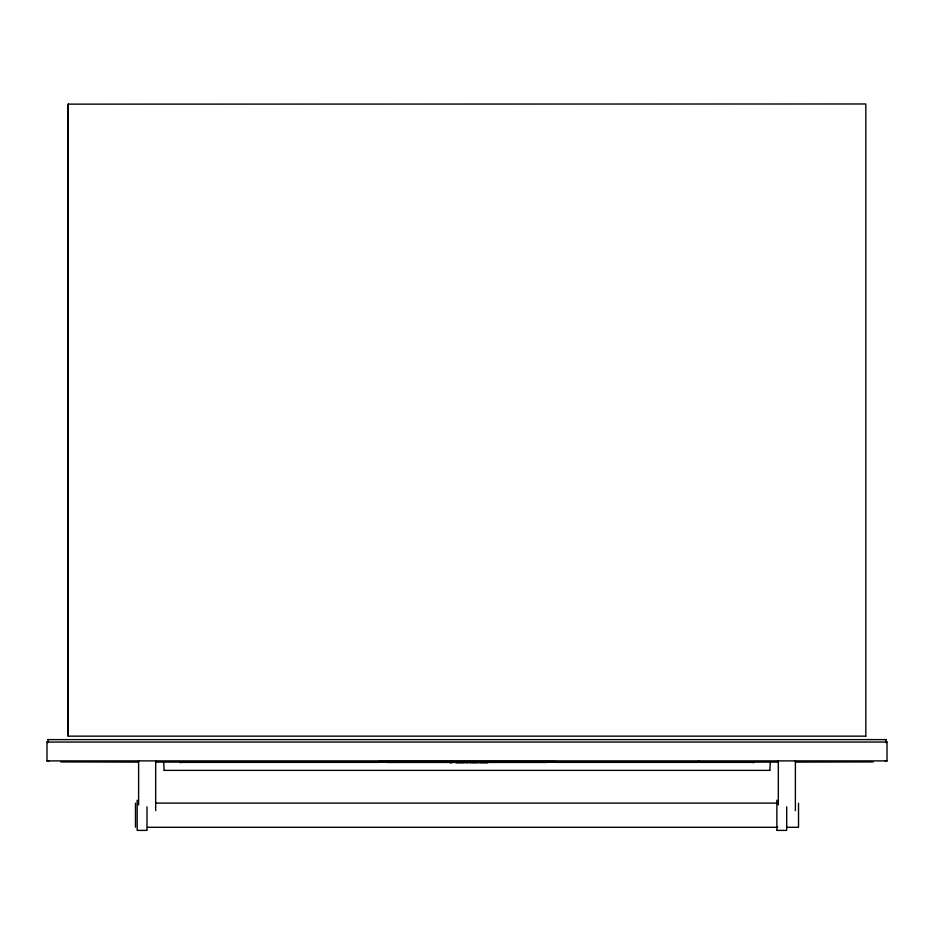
<?xml version="1.0" encoding="UTF-8"?>
<svg xmlns="http://www.w3.org/2000/svg" width="934" height="934" viewBox="0 0 934 934"><rect width="100%" height="100%" fill="white"/><g stroke="black" fill="none" stroke-linecap="round" stroke-linejoin="round"><path stroke-width="1.4" d="M68.17 736.319L68.17 103.978M46.992 741.911L46.992 761.023M47.996 739.53L47.996 742.647M163.672 762.086L164.15 770.281M555.508 761.572L378.445 761.537M865.83 736.319L865.83 103.978L68.334 104.141M873.162 761.934L795.745 762.097M887.008 761.023L887.008 741.911M769.849 770.281L770.328 762.086M886.004 742.647L886.004 739.53M48.113 761.023L48.813 761.023M754.007 762.366L555.216 762.366M48.066 739.611L885.934 739.611M47.12 742.04L886.88 742.04M387.657 762.237L546.343 762.237M555.508 761.899L378.445 761.735L555.637 761.735M865.666 736.155L68.334 736.155M885.187 761.023L885.887 761.023M886.88 760.895L47.12 760.895M138.255 762.097L60.838 761.934M155.756 762.097L778.244 762.097M378.784 762.366L179.993 762.366M387.377 762.436L546.623 762.436M180.355 762.576L181.056 762.576M752.944 762.576L753.645 762.576M449.896 762.774L451.741 762.774M456.072 762.774L464.373 762.774M465.868 762.774L468.109 762.774M469.709 762.774L477.846 762.774M479.411 762.774L487.723 762.774M164.139 770.375L769.861 770.375M156.258 803.1L777.742 803.1M147.514 827.302L777.742 827.302M786.486 827.302L798.161 827.302M137.531 830.396L146.638 830.396M777.228 830.396L786.346 830.396M798.523 803.252L798.523 827.15M795.383 760.696L795.383 810.63M786.697 806.836L786.697 830.244M778.326 760.696L778.326 804.933M776.866 800.158L776.866 830.244M155.674 760.696L155.674 810.63M147 806.836L147 830.244M138.617 760.696L138.617 804.933M137.17 800.158L137.17 830.244M135.477 803.252L135.477 827.15M68.17 104.877L68.17 735.432M698.924 761.373L698.072 761.595L698.924 761.373"/></g></svg>
